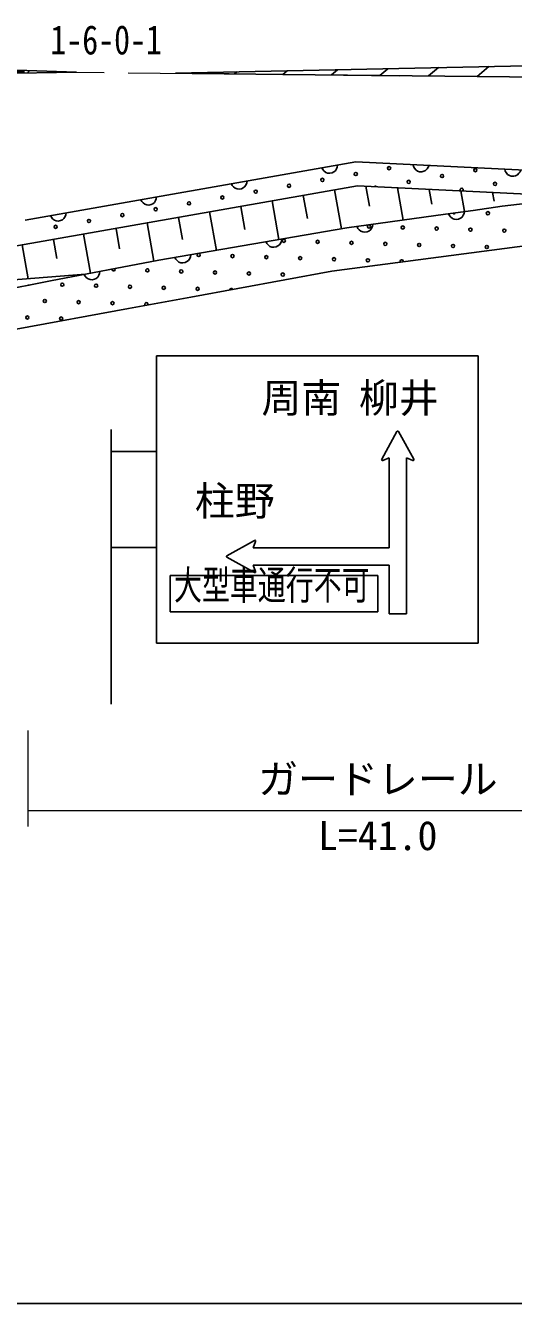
# Model space of a CAD drawing. Units: millimetres, scale not verified. Extents: x 40000 to 680000, y 20000 to 380000.
# Drawn here: x 180086 to 210650, y 205000 to 285150 of the extents above; entities that cross this region are included whole.
import ezdxf
from ezdxf.enums import TextEntityAlignment as Align

# ---------------------------------------------------------------- set-up
doc = ezdxf.new("R2010")
doc.units = ezdxf.units.MM
doc.header["$LTSCALE"] = 1000
doc.linetypes.add('CHAIN', pattern=[18.5, 12, -1.5, 3.5, -1.5])
for name, color, linetype, lineweight in [('M-BGD', 7, 'Continuous', 25), ('M-BMK', 2, 'CHAIN', 13), ('M-BMK-SRVR', 3, 'Continuous', 25), ('M-STR-HTXT', 7, 'Continuous', 13), ('M-STR-STRC', 7, 'Continuous', 25), ('M-TTL-BAND', 7, 'Continuous', 25)]:
    doc.layers.add(name, color=color, linetype=linetype, lineweight=lineweight)
doc.styles.add('ＭＳ ゴシック', font='')
doc.styles.get('ＭＳ ゴシック').set_extended_font_data('MS Gothic')

# ---------------------------------------------------------------- blocks, each defined once
blk = doc.blocks.new('BUHIN37')
at = {"color": 7, "linetype": 'Continuous', "lineweight": 25}
blk.add_lwpolyline([(-212, -453), (-299, -368), (-362, -272), (-421, -140), (-429, -15), (-411, 107), (-345, 247), (-264, 339), (-163, 413), (-22, 455), (92, 468), (212, 453)], dxfattribs=at)
blk = doc.blocks.new('BUHIN141')
at = {"color": 7, "linetype": 'Continuous', "lineweight": 25}
blk.add_lwpolyline([(-210, -454), (-298, -369), (-361, -274), (-421, -141), (-429, -16), (-411, 105), (-346, 246), (-265, 338), (-164, 412), (-24, 455), (90, 468), (210, 454)], dxfattribs=at)
blk = doc.blocks.new('BUHIN142')
at = {"color": 7, "linetype": 'Continuous', "lineweight": 25}
blk.add_lwpolyline([(-306, -396), (-372, -294), (-413, -187), (-442, -44), (-422, 79), (-378, 194), (-283, 316), (-184, 388), (-69, 439), (78, 448), (192, 436), (306, 396)], dxfattribs=at)

msp = doc.modelspace()

# ---------------------------------------------------------------- linework, layer by layer
at = {"layer": 'M-BGD'}
for p, q in [((201411, 275067), (201632, 273812)), ((203395, 274970), (203750, 272951)), ((195532, 274152), (195959, 271726)), ((197488, 274497), (197744, 273044)), ((199444, 274841), (199874, 272402)), ((205379, 274872), (205540, 273957)), ((207363, 274775), (207590, 273484)), ((209347, 274677), (209441, 274141)), ((209952, 273812), (217351, 274692)), ((191619, 273463), (192045, 271050)), ((193576, 273808), (193830, 272363)), ((200211, 272460), (206385, 273317)), ((208120, 273557), (206385, 273317)), ((209952, 273812), (208120, 273557)), ((187707, 272774), (188131, 270368)), ((189663, 273119), (189907, 271737)), ((181838, 271741), (182051, 270531)), ((183716, 272071), (184149, 269614)), ((185751, 272430), (185975, 271154)), ((188444, 270428), (200211, 272460)), ((179882, 271396), (180257, 269268)), ((199277, 269753), (212158, 271442)), ((181652, 269140), (188444, 270428)), ((183850, 269557), (141482, 266154)), ((199277, 269753), (190443, 268123)), ((175750, 267979), (181652, 269140)), ((190443, 268123), (186543, 267411)), ((186543, 267411), (179488, 266107))]:
    msp.add_line(p, q, dxfattribs=at)
for points in [[(224980, 275411), (200783, 276600), (180052, 272949)], [(214912, 274404), (200877, 275093), (162541, 268342), (155604, 267288)], [(207581, 273483), (207557, 273363), (207511, 273258), (207432, 273136), (207331, 273062), (207220, 273011), (207066, 272990), (206945, 273008), (206828, 273052), (206716, 273148), (206643, 273236), (206590, 273345)], [(201849, 272679), (201825, 272560), (201779, 272455), (201701, 272333), (201600, 272258), (201488, 272207), (201335, 272185), (201214, 272204), (201096, 272248), (200985, 272343), (200912, 272431), (200858, 272540)], [(184739, 269725), (184721, 269605), (184680, 269498), (184607, 269372), (184510, 269293), (184401, 269236), (184249, 269208), (184127, 269220), (184008, 269259), (183891, 269348), (183814, 269433), (183756, 269539)]]:
    msp.add_lwpolyline(points, dxfattribs=at)
for centre in [(200773, 275836), (202862, 276204), (206179, 275712), (208269, 276080), (196594, 275101), (198683, 275469), (204090, 275344), (209497, 275219), (192416, 274365), (194505, 274733), (186148, 273261), (188238, 273629), (190327, 273997), (209051, 273380), (181970, 272525), (184059, 272893), (203718, 272483), (205838, 272418), (196264, 271652), (207958, 272352), (210079, 272287), (198384, 271587), (200505, 271521), (202625, 271456), (204745, 271390), (206866, 271325), (208986, 271259), (190931, 270756), (193051, 270690), (195171, 270625), (197291, 270559), (199412, 270494), (201532, 270428), (187717, 269794), (189838, 269728), (191958, 269663), (194078, 269597), (196199, 269532), (182384, 268897), (184504, 268832), (186624, 268766), (188745, 268701), (190865, 268635), (181291, 267870), (183411, 267804), (185532, 267739), (180198, 266842), (182318, 266777)]:
    msp.add_circle(centre, 99.5, dxfattribs=at)
for centre, start, end in [((202001, 274976), 35.92142, 138.45211), ((207408, 274851), 305.15505, 229.21848), ((206931, 273445), 221.10834, 334.15342), ((201598, 272549), 116.69809, 79.30058), ((203652, 270363), 346.5572, 208.38279), ((185597, 269859), 174.13942, 27.32867), ((180264, 268963), 261.74284, 300.52102), ((192985, 268570), 23.15997, 177.75398), ((187652, 267673), 334.13578, 226.54421)]:
    msp.add_arc(centre, 99.5, start, end, dxfattribs=at)
at = {"layer": 'M-BMK'}
msp.add_line((168015, 282389), (268009, 281310), dxfattribs=at)
at = {"layer": 'M-STR-HTXT'}
for p, q in [((180235, 240942), (180235, 234921)), ((180235, 235921), (224084, 235921))]:
    msp.add_line(p, q, dxfattribs=at)
at = {"layer": 'M-STR-STRC'}
for p, q in [((183271, 282225), (123282, 284340)), ((189471, 282158), (247288, 283404)), ((123267, 281341), (183271, 282225)), ((180354, 282328), (180208, 282180)), ((182324, 282258), (182276, 282210)), ((193170, 282118), (193314, 282241)), ((196211, 282085), (196472, 282309)), ((199251, 282052), (199630, 282377)), ((202291, 282020), (202789, 282445)), ((205331, 281987), (205947, 282513)), ((208371, 281954), (209105, 282581)), ((208439, 264441), (188296, 264441)), ((188296, 264441), (188296, 246410)), ((208439, 246410), (208439, 264441)), ((185444, 259813), (185444, 242591)), ((202398, 257955), (203356, 259680)), ((203450, 259680), (204408, 257955)), ((188296, 258431), (185444, 258431)), ((202864, 258039), (202465, 257879)), ((202864, 252391), (202864, 258039)), ((204341, 257879), (203943, 258039)), ((203943, 258039), (203943, 248255)), ((192697, 251899), (194422, 252857)), ((194498, 252790), (194339, 252391)), ((188296, 252420), (185444, 252420)), ((194422, 250846), (192697, 251805)), ((194339, 252391), (202864, 252391)), ((202864, 251312), (194339, 251312)), ((194339, 251312), (194498, 250914)), ((202864, 248255), (202864, 251312)), ((202157, 250657), (189144, 250657)), ((189144, 250657), (189144, 248369)), ((202157, 248369), (202157, 250657)), ((189144, 248369), (202157, 248369)), ((203943, 248255), (202864, 248255)), ((188296, 246410), (208439, 246410))]:
    msp.add_line(p, q, dxfattribs=at)
msp.add_lwpolyline([(189471, 282158), (196211, 282085), (202291, 282020), (208371, 281954), (214451, 281888), (220532, 281823), (226612, 281757), (232692, 281692), (238772, 281626), (244853, 281560), (250933, 281495), (257013, 281429), (263093, 281364), (269174, 281298), (274466, 281241)], dxfattribs=at)
for centre, start, end in [((203403, 259654), 29.0546, 150.9454), ((202445, 257929), 150.9454, 291.80141), ((204361, 257929), 248.19859, 29.0546), ((194448, 252810), 338.19859, 119.0546), ((192723, 251852), 119.0546, 240.9454), ((194448, 250894), 240.9454, 21.80141)]:
    msp.add_arc(centre, 54, start, end, dxfattribs=at)
at = {"layer": 'M-TTL-BAND'}
msp.add_line((40000, 205000), (579000, 205000), dxfattribs=at)

# ---------------------------------------------------------------- block references
at = {"layer": 'M-BGD', "rotation": 124.85299}
for name, p in [('BUHIN141', (199138, 276310)), ('BUHIN142', (204863, 276399)), ('BUHIN142', (210610, 276117)), ('BUHIN141', (193470, 275312)), ('BUHIN141', (187803, 274314)), ('BUHIN141', (182135, 273316)), ('BUHIN37', (195643, 271671)), ('BUHIN37', (189939, 270686))]:
    msp.add_blockref(name, p, dxfattribs=at)

# ---------------------------------------------------------------- texts
at = {"layer": 'M-BMK-SRVR', "style": 'ＭＳ ゴシック', "width": 0.8}
msp.add_text('1-6-0-1', height=1833, dxfattribs=at).set_placement((181642, 282790), align=Align.BOTTOM_LEFT)
at = {"layer": 'M-STR-HTXT', "style": 'ＭＳ ゴシック'}
for s, p in [('ガードレール', (194659, 236421)), ('L=41.0', (198409, 232881))]:
    msp.add_text(s, height=1833, dxfattribs=at).set_placement(p, align=Align.BOTTOM_LEFT)
at = {"layer": 'M-STR-STRC', "style": 'ＭＳ ゴシック'}
for s, p in [('周南', (194861, 260328)), ('柳井', (200971, 260328)), ('柱野', (190692, 253864))]:
    msp.add_text(s, height=1833, dxfattribs=at).set_placement(p, align=Align.BOTTOM_LEFT)
at = {"layer": 'M-STR-STRC', "style": 'ＭＳ ゴシック', "width": 0.7}
msp.add_text('大型車通行不可', height=1833, dxfattribs=at).set_placement((189388, 248594), align=Align.BOTTOM_LEFT)

doc.saveas('drawing.dxf')
